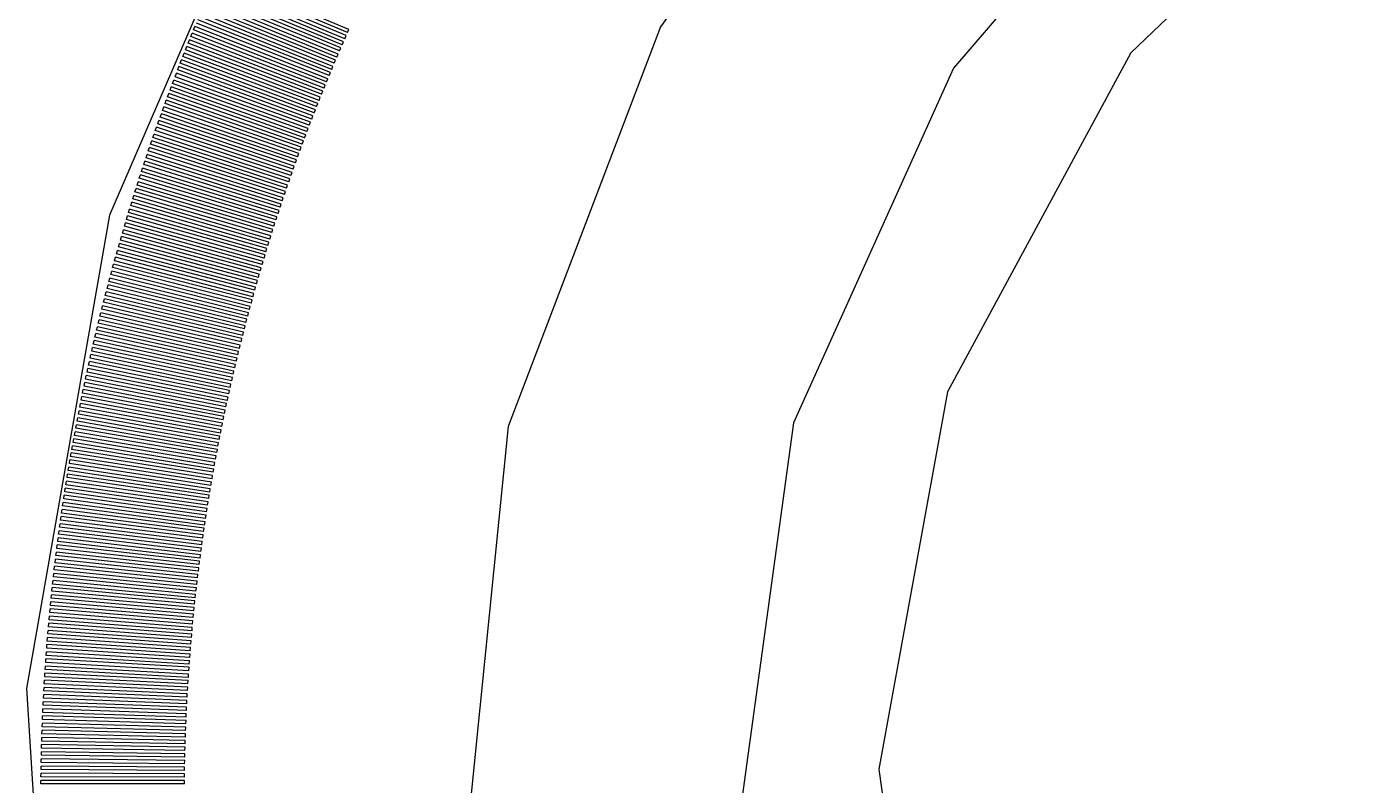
# Model space of a CAD drawing. Header units: millimetres. Extents: x -37.9 to 37.9, y -37.3 to 37.1.
# Drawn here: x -37.89 to -13.91, y -0.07 to 13.66 of the extents above; entities that cross this region are included whole.
import ezdxf

# ---------------------------------------------------------------- set-up
doc = ezdxf.new("R2010")
doc.units = ezdxf.units.MM

msp = doc.modelspace()

# ---------------------------------------------------------------- linework, layer by layer
at = {"color": 7, "linetype": 'Continuous'}
for p, q in [((-32.129, 13.44), (-34.51, 14.436)), ((-32.105, 13.496), (-34.484, 14.496)), ((-32.08, 13.551), (-34.458, 14.555)), ((-32.056, 13.606), (-34.431, 14.615)), ((-32.226, 13.218), (-34.614, 14.198)), ((-32.202, 13.274), (-34.588, 14.258)), ((-32.178, 13.329), (-34.562, 14.317)), ((-32.153, 13.385), (-34.536, 14.377)), ((-32.321, 12.996), (-34.716, 13.959)), ((-32.297, 13.051), (-34.691, 14.019)), ((-32.274, 13.107), (-34.665, 14.078)), ((-32.25, 13.163), (-34.64, 14.138)), ((-32.415, 12.772), (-34.817, 13.719)), ((-32.391, 12.828), (-34.792, 13.779)), ((-32.368, 12.884), (-34.767, 13.839)), ((-32.345, 12.94), (-34.742, 13.899)), ((-34.916, 13.478), (-34.891, 13.539)), ((-32.507, 12.548), (-34.916, 13.478)), ((-32.484, 12.604), (-34.891, 13.539)), ((-34.867, 13.599), (-34.842, 13.659)), ((-32.461, 12.66), (-34.867, 13.599)), ((-32.438, 12.716), (-34.842, 13.659)), ((-32.129, 13.44), (-32.105, 13.496)), ((-32.08, 13.551), (-32.056, 13.606)), ((-35.013, 13.237), (-34.989, 13.298)), ((-32.597, 12.324), (-35.013, 13.237)), ((-32.575, 12.38), (-34.989, 13.298)), ((-34.965, 13.358), (-34.94, 13.418)), ((-32.552, 12.436), (-34.965, 13.358)), ((-32.529, 12.492), (-34.94, 13.418)), ((-32.226, 13.218), (-32.202, 13.274)), ((-32.178, 13.329), (-32.153, 13.385)), ((-35.108, 12.995), (-35.085, 13.056)), ((-32.686, 12.099), (-35.108, 12.995)), ((-32.664, 12.155), (-35.085, 13.056)), ((-35.061, 13.116), (-35.037, 13.177)), ((-32.642, 12.211), (-35.061, 13.116)), ((-32.619, 12.268), (-35.037, 13.177)), ((-32.321, 12.996), (-32.297, 13.051)), ((-32.274, 13.107), (-32.25, 13.163)), ((-35.202, 12.753), (-35.179, 12.814)), ((-32.773, 11.873), (-35.202, 12.753)), ((-32.752, 11.93), (-35.179, 12.814)), ((-35.155, 12.874), (-35.132, 12.935)), ((-32.73, 11.986), (-35.155, 12.874)), ((-32.708, 12.042), (-35.132, 12.935)), ((-32.461, 12.66), (-32.438, 12.716)), ((-32.415, 12.772), (-32.391, 12.828)), ((-32.368, 12.884), (-32.345, 12.94)), ((-35.294, 12.51), (-35.271, 12.571)), ((-32.859, 11.647), (-35.294, 12.51)), ((-32.838, 11.703), (-35.271, 12.571)), ((-35.248, 12.632), (-35.225, 12.692)), ((-32.816, 11.76), (-35.248, 12.632)), ((-32.795, 11.817), (-35.225, 12.692)), ((-32.552, 12.436), (-32.529, 12.492)), ((-32.507, 12.548), (-32.484, 12.604)), ((-35.384, 12.266), (-35.362, 12.327)), ((-32.943, 11.42), (-35.384, 12.266)), ((-32.922, 11.477), (-35.362, 12.327)), ((-35.339, 12.388), (-35.317, 12.449)), ((-32.901, 11.533), (-35.339, 12.388)), ((-32.88, 11.59), (-35.317, 12.449)), ((-32.642, 12.211), (-32.619, 12.268)), ((-32.597, 12.324), (-32.575, 12.38)), ((-35.473, 12.022), (-35.451, 12.083)), ((-33.025, 11.192), (-35.473, 12.022)), ((-33.005, 11.249), (-35.451, 12.083)), ((-35.429, 12.144), (-35.407, 12.205)), ((-32.984, 11.306), (-35.429, 12.144)), ((-32.964, 11.363), (-35.407, 12.205)), ((-32.73, 11.986), (-32.708, 12.042)), ((-32.686, 12.099), (-32.664, 12.155)), ((-35.56, 11.777), (-35.538, 11.838)), ((-33.106, 10.965), (-35.56, 11.777)), ((-33.086, 11.022), (-35.538, 11.838)), ((-35.517, 11.9), (-35.495, 11.961)), ((-33.066, 11.079), (-35.517, 11.9)), ((-33.046, 11.136), (-35.495, 11.961)), ((-32.816, 11.76), (-32.795, 11.817)), ((-32.773, 11.873), (-32.752, 11.93)), ((-35.645, 11.532), (-35.624, 11.593)), ((-33.185, 10.736), (-35.645, 11.532)), ((-33.166, 10.793), (-35.624, 11.593)), ((-35.603, 11.654), (-35.581, 11.716)), ((-33.146, 10.85), (-35.603, 11.654)), ((-33.126, 10.907), (-35.581, 11.716)), ((-32.901, 11.533), (-32.88, 11.59)), ((-32.859, 11.647), (-32.838, 11.703)), ((-35.728, 11.286), (-35.708, 11.347)), ((-33.263, 10.507), (-35.728, 11.286)), ((-33.244, 10.564), (-35.708, 11.347)), ((-35.687, 11.409), (-35.666, 11.47)), ((-33.224, 10.622), (-35.687, 11.409)), ((-33.205, 10.679), (-35.666, 11.47)), ((-32.984, 11.306), (-32.964, 11.363)), ((-32.943, 11.42), (-32.922, 11.477)), ((-35.81, 11.039), (-35.79, 11.101)), ((-33.339, 10.277), (-35.81, 11.039)), ((-33.32, 10.335), (-35.79, 11.101)), ((-35.769, 11.162), (-35.749, 11.224)), ((-33.301, 10.392), (-35.769, 11.162)), ((-33.282, 10.45), (-35.749, 11.224)), ((-33.066, 11.079), (-33.046, 11.136)), ((-33.025, 11.192), (-33.005, 11.249)), ((-35.89, 10.792), (-35.87, 10.854)), ((-33.413, 10.047), (-35.89, 10.792)), ((-33.395, 10.105), (-35.87, 10.854)), ((-35.85, 10.916), (-35.83, 10.977)), ((-33.376, 10.163), (-35.85, 10.916)), ((-33.358, 10.22), (-35.83, 10.977)), ((-33.185, 10.736), (-33.166, 10.793)), ((-33.146, 10.85), (-33.126, 10.907)), ((-33.106, 10.965), (-33.086, 11.022)), ((-35.968, 10.544), (-35.948, 10.606)), ((-33.468, 9.875), (-35.948, 10.606)), ((-35.929, 10.668), (-35.909, 10.73)), ((-33.45, 9.932), (-35.929, 10.668)), ((-33.432, 9.99), (-35.909, 10.73)), ((-33.263, 10.507), (-33.244, 10.564)), ((-33.224, 10.622), (-33.205, 10.679)), ((-36.044, 10.296), (-36.025, 10.358)), ((-33.54, 9.644), (-36.025, 10.358)), ((-36.006, 10.42), (-35.987, 10.482)), ((-33.522, 9.701), (-36.006, 10.42)), ((-33.504, 9.759), (-35.987, 10.482)), ((-33.486, 9.817), (-35.968, 10.544)), ((-33.339, 10.277), (-33.32, 10.335)), ((-33.301, 10.392), (-33.282, 10.45)), ((-36.119, 10.048), (-36.1, 10.11)), ((-33.61, 9.412), (-36.1, 10.11)), ((-36.082, 10.172), (-36.063, 10.234)), ((-33.592, 9.47), (-36.082, 10.172)), ((-33.575, 9.528), (-36.063, 10.234)), ((-33.557, 9.586), (-36.044, 10.296)), ((-33.413, 10.047), (-33.395, 10.105)), ((-33.376, 10.163), (-33.358, 10.22)), ((-36.192, 9.799), (-36.174, 9.861)), ((-33.678, 9.181), (-36.174, 9.861)), ((-36.156, 9.923), (-36.137, 9.985)), ((-33.661, 9.239), (-36.156, 9.923)), ((-33.644, 9.297), (-36.137, 9.985)), ((-33.627, 9.354), (-36.119, 10.048)), ((-33.486, 9.817), (-33.468, 9.875)), ((-33.45, 9.932), (-33.432, 9.99)), ((-36.263, 9.549), (-36.245, 9.611)), ((-33.744, 8.948), (-36.245, 9.611)), ((-36.227, 9.674), (-36.21, 9.736)), ((-33.728, 9.006), (-36.227, 9.674)), ((-33.711, 9.064), (-36.21, 9.736)), ((-33.695, 9.123), (-36.192, 9.799)), ((-33.557, 9.586), (-33.54, 9.644)), ((-33.522, 9.701), (-33.504, 9.759)), ((-36.332, 9.299), (-36.315, 9.362)), ((-33.809, 8.716), (-36.315, 9.362)), ((-36.298, 9.424), (-36.28, 9.487)), ((-33.793, 8.774), (-36.298, 9.424)), ((-33.777, 8.832), (-36.28, 9.487)), ((-33.761, 8.89), (-36.263, 9.549)), ((-33.627, 9.354), (-33.61, 9.412)), ((-33.592, 9.47), (-33.575, 9.528)), ((-36.366, 9.174), (-36.349, 9.236)), ((-33.857, 8.541), (-36.366, 9.174)), ((-33.841, 8.599), (-36.349, 9.236)), ((-33.825, 8.657), (-36.332, 9.299)), ((-33.695, 9.123), (-33.678, 9.181)), ((-33.661, 9.239), (-33.644, 9.297)), ((-36.433, 8.923), (-36.416, 8.986)), ((-33.919, 8.307), (-36.433, 8.923)), ((-33.904, 8.366), (-36.416, 8.986)), ((-36.4, 9.048), (-36.383, 9.111)), ((-33.888, 8.424), (-36.4, 9.048)), ((-33.873, 8.482), (-36.383, 9.111)), ((-33.761, 8.89), (-33.744, 8.948)), ((-33.728, 9.006), (-33.711, 9.064)), ((-36.498, 8.672), (-36.482, 8.735)), ((-33.979, 8.074), (-36.498, 8.672)), ((-33.965, 8.132), (-36.482, 8.735)), ((-36.465, 8.797), (-36.449, 8.86)), ((-33.949, 8.19), (-36.465, 8.797)), ((-33.934, 8.249), (-36.449, 8.86)), ((-33.825, 8.657), (-33.809, 8.716)), ((-33.793, 8.774), (-33.777, 8.832)), ((-36.561, 8.42), (-36.545, 8.483)), ((-34.038, 7.839), (-36.561, 8.42)), ((-34.024, 7.898), (-36.545, 8.483)), ((-36.53, 8.546), (-36.514, 8.609)), ((-34.009, 7.956), (-36.53, 8.546)), ((-33.994, 8.015), (-36.514, 8.609)), ((-33.888, 8.424), (-33.873, 8.482)), ((-33.857, 8.541), (-33.841, 8.599)), ((-36.622, 8.168), (-36.607, 8.231)), ((-34.095, 7.605), (-36.622, 8.168)), ((-34.081, 7.663), (-36.607, 8.231)), ((-36.592, 8.294), (-36.576, 8.357)), ((-34.067, 7.722), (-36.592, 8.294)), ((-34.053, 7.781), (-36.576, 8.357)), ((-33.949, 8.19), (-33.934, 8.249)), ((-33.919, 8.307), (-33.904, 8.366)), ((-36.682, 7.916), (-36.667, 7.979)), ((-34.151, 7.37), (-36.682, 7.916)), ((-34.137, 7.428), (-36.667, 7.979)), ((-36.652, 8.042), (-36.637, 8.105)), ((-34.123, 7.487), (-36.652, 8.042)), ((-34.109, 7.546), (-36.637, 8.105)), ((-34.009, 7.956), (-33.994, 8.015)), ((-33.979, 8.074), (-33.965, 8.132)), ((-36.739, 7.663), (-36.725, 7.726)), ((-34.191, 7.193), (-36.725, 7.726)), ((-36.711, 7.79), (-36.696, 7.853)), ((-34.178, 7.252), (-36.711, 7.79)), ((-34.164, 7.311), (-36.696, 7.853)), ((-34.067, 7.722), (-34.053, 7.781)), ((-34.038, 7.839), (-34.024, 7.898)), ((-36.795, 7.41), (-36.782, 7.473)), ((-34.244, 6.958), (-36.782, 7.473)), ((-36.768, 7.537), (-36.754, 7.6)), ((-34.231, 7.017), (-36.768, 7.537)), ((-34.218, 7.075), (-36.754, 7.6)), ((-34.205, 7.134), (-36.739, 7.663)), ((-34.123, 7.487), (-34.109, 7.546)), ((-34.095, 7.605), (-34.081, 7.663)), ((-36.85, 7.156), (-36.836, 7.22)), ((-34.295, 6.722), (-36.836, 7.22)), ((-36.823, 7.283), (-36.809, 7.347)), ((-34.282, 6.781), (-36.823, 7.283)), ((-34.269, 6.84), (-36.809, 7.347)), ((-34.257, 6.899), (-36.795, 7.41)), ((-34.178, 7.252), (-34.164, 7.311)), ((-34.151, 7.37), (-34.137, 7.428)), ((-36.902, 6.903), (-36.889, 6.966)), ((-34.344, 6.485), (-36.889, 6.966)), ((-36.876, 7.03), (-36.863, 7.093)), ((-34.332, 6.544), (-36.876, 7.03)), ((-34.319, 6.604), (-36.863, 7.093)), ((-34.307, 6.663), (-36.85, 7.156)), ((-34.257, 6.899), (-34.244, 6.958)), ((-34.231, 7.017), (-34.218, 7.075)), ((-34.205, 7.134), (-34.191, 7.193)), ((-36.928, 6.775), (-36.915, 6.839)), ((-34.38, 6.308), (-36.928, 6.775)), ((-34.368, 6.367), (-36.915, 6.839)), ((-34.356, 6.426), (-36.902, 6.903)), ((-34.307, 6.663), (-34.295, 6.722)), ((-34.282, 6.781), (-34.269, 6.84)), ((-36.977, 6.521), (-36.965, 6.585)), ((-34.426, 6.071), (-36.977, 6.521)), ((-34.415, 6.13), (-36.965, 6.585)), ((-36.953, 6.648), (-36.94, 6.712)), ((-34.403, 6.19), (-36.953, 6.648)), ((-34.391, 6.249), (-36.94, 6.712)), ((-34.356, 6.426), (-34.344, 6.485)), ((-34.332, 6.544), (-34.319, 6.604)), ((-37.025, 6.266), (-37.013, 6.33)), ((-34.47, 5.834), (-37.025, 6.266)), ((-34.46, 5.893), (-37.013, 6.33)), ((-37.001, 6.394), (-36.989, 6.457)), ((-34.448, 5.953), (-37.001, 6.394)), ((-34.437, 6.012), (-36.989, 6.457)), ((-34.403, 6.19), (-34.391, 6.249)), ((-34.38, 6.308), (-34.368, 6.367)), ((-37.071, 6.011), (-37.06, 6.075)), ((-34.513, 5.597), (-37.071, 6.011)), ((-34.503, 5.656), (-37.06, 6.075)), ((-37.048, 6.139), (-37.037, 6.203)), ((-34.492, 5.715), (-37.048, 6.139)), ((-34.481, 5.775), (-37.037, 6.203)), ((-34.448, 5.953), (-34.437, 6.012)), ((-34.426, 6.071), (-34.415, 6.13)), ((-37.115, 5.756), (-37.105, 5.82)), ((-34.555, 5.359), (-37.115, 5.756)), ((-34.544, 5.418), (-37.105, 5.82)), ((-37.094, 5.884), (-37.082, 5.948)), ((-34.534, 5.478), (-37.094, 5.884)), ((-34.524, 5.537), (-37.082, 5.948)), ((-34.492, 5.715), (-34.481, 5.775)), ((-34.47, 5.834), (-34.46, 5.893)), ((-37.158, 5.501), (-37.147, 5.564)), ((-34.584, 5.181), (-37.147, 5.564)), ((-37.137, 5.628), (-37.126, 5.692)), ((-34.575, 5.24), (-37.137, 5.628)), ((-34.565, 5.3), (-37.126, 5.692)), ((-34.534, 5.478), (-34.524, 5.537)), ((-34.513, 5.597), (-34.503, 5.656)), ((-37.199, 5.245), (-37.189, 5.309)), ((-34.623, 4.942), (-37.189, 5.309)), ((-37.178, 5.373), (-37.168, 5.437)), ((-34.613, 5.002), (-37.178, 5.373)), ((-34.604, 5.062), (-37.168, 5.437)), ((-34.594, 5.121), (-37.158, 5.501)), ((-34.575, 5.24), (-34.565, 5.3)), ((-34.555, 5.359), (-34.544, 5.418)), ((-37.237, 4.989), (-37.228, 5.053)), ((-34.659, 4.704), (-37.228, 5.053)), ((-37.218, 5.117), (-37.208, 5.181)), ((-34.65, 4.764), (-37.218, 5.117)), ((-34.641, 4.823), (-37.208, 5.181)), ((-34.632, 4.883), (-37.199, 5.245)), ((-34.613, 5.002), (-34.604, 5.062)), ((-34.594, 5.121), (-34.584, 5.181)), ((-37.274, 4.732), (-37.265, 4.796)), ((-34.694, 4.465), (-37.265, 4.796)), ((-37.256, 4.861), (-37.247, 4.925)), ((-34.686, 4.525), (-37.256, 4.861)), ((-34.677, 4.585), (-37.247, 4.925)), ((-34.668, 4.644), (-37.237, 4.989)), ((-34.65, 4.764), (-34.641, 4.823)), ((-34.632, 4.883), (-34.623, 4.942)), ((-37.292, 4.604), (-37.283, 4.668)), ((-34.719, 4.286), (-37.292, 4.604)), ((-34.711, 4.346), (-37.283, 4.668)), ((-34.703, 4.406), (-37.274, 4.732)), ((-34.686, 4.525), (-34.677, 4.585)), ((-34.668, 4.644), (-34.659, 4.704)), ((-37.327, 4.347), (-37.318, 4.412)), ((-34.751, 4.047), (-37.327, 4.347)), ((-34.743, 4.107), (-37.318, 4.412)), ((-37.31, 4.476), (-37.301, 4.54)), ((-34.735, 4.167), (-37.31, 4.476)), ((-34.727, 4.227), (-37.301, 4.54)), ((-34.719, 4.286), (-34.711, 4.346)), ((-34.703, 4.406), (-34.694, 4.465)), ((-37.359, 4.091), (-37.351, 4.155)), ((-34.781, 3.808), (-37.359, 4.091)), ((-34.774, 3.868), (-37.351, 4.155)), ((-37.343, 4.219), (-37.335, 4.283)), ((-34.766, 3.928), (-37.343, 4.219)), ((-34.759, 3.988), (-37.335, 4.283)), ((-34.751, 4.047), (-34.743, 4.107)), ((-34.735, 4.167), (-34.727, 4.227)), ((-37.39, 3.833), (-37.382, 3.898)), ((-34.803, 3.629), (-37.382, 3.898)), ((-37.375, 3.962), (-37.367, 4.026)), ((-34.796, 3.689), (-37.375, 3.962)), ((-34.789, 3.748), (-37.367, 4.026)), ((-34.781, 3.808), (-34.774, 3.868)), ((-34.766, 3.928), (-34.759, 3.988)), ((-37.419, 3.576), (-37.411, 3.64)), ((-34.83, 3.389), (-37.411, 3.64)), ((-37.404, 3.705), (-37.397, 3.769)), ((-34.824, 3.449), (-37.404, 3.705)), ((-34.817, 3.509), (-37.397, 3.769)), ((-34.81, 3.569), (-37.39, 3.833)), ((-34.81, 3.569), (-34.803, 3.629)), ((-34.796, 3.689), (-34.789, 3.748)), ((-37.446, 3.319), (-37.439, 3.383)), ((-34.856, 3.15), (-37.439, 3.383)), ((-37.432, 3.447), (-37.425, 3.512)), ((-34.85, 3.21), (-37.432, 3.447)), ((-34.843, 3.27), (-37.425, 3.512)), ((-34.837, 3.329), (-37.419, 3.576)), ((-34.837, 3.329), (-34.83, 3.389)), ((-34.824, 3.449), (-34.817, 3.509)), ((-37.471, 3.061), (-37.465, 3.126)), ((-34.88, 2.91), (-37.465, 3.126)), ((-37.458, 3.19), (-37.452, 3.254)), ((-34.874, 2.97), (-37.458, 3.19)), ((-34.868, 3.03), (-37.452, 3.254)), ((-34.862, 3.09), (-37.446, 3.319)), ((-34.862, 3.09), (-34.856, 3.15)), ((-34.85, 3.21), (-34.843, 3.27)), ((-37.483, 2.932), (-37.477, 2.997)), ((-34.896, 2.73), (-37.483, 2.932)), ((-34.891, 2.79), (-37.477, 2.997)), ((-34.885, 2.85), (-37.471, 3.061)), ((-34.885, 2.85), (-34.88, 2.91)), ((-34.874, 2.97), (-34.868, 3.03)), ((-37.505, 2.674), (-37.5, 2.739)), ((-34.917, 2.49), (-37.505, 2.674)), ((-34.912, 2.55), (-37.5, 2.739)), ((-37.494, 2.803), (-37.488, 2.868)), ((-34.907, 2.61), (-37.494, 2.803)), ((-34.902, 2.67), (-37.488, 2.868)), ((-34.907, 2.61), (-34.902, 2.67)), ((-34.896, 2.73), (-34.891, 2.79)), ((-37.526, 2.416), (-37.521, 2.481)), ((-34.937, 2.25), (-37.526, 2.416)), ((-34.932, 2.31), (-37.521, 2.481)), ((-37.516, 2.545), (-37.51, 2.61)), ((-34.927, 2.37), (-37.516, 2.545)), ((-34.922, 2.43), (-37.51, 2.61)), ((-34.927, 2.37), (-34.922, 2.43)), ((-34.917, 2.49), (-34.912, 2.55)), ((-37.544, 2.158), (-37.54, 2.223)), ((-34.954, 2.009), (-37.544, 2.158)), ((-34.95, 2.07), (-37.54, 2.223)), ((-37.535, 2.287), (-37.531, 2.352)), ((-34.945, 2.13), (-37.535, 2.287)), ((-34.941, 2.19), (-37.531, 2.352)), ((-34.945, 2.13), (-34.941, 2.19)), ((-34.937, 2.25), (-34.932, 2.31)), ((-37.561, 1.9), (-37.557, 1.965)), ((-34.966, 1.829), (-37.557, 1.965)), ((-37.553, 2.029), (-37.549, 2.094)), ((-34.962, 1.889), (-37.553, 2.029)), ((-34.958, 1.949), (-37.549, 2.094)), ((-34.962, 1.889), (-34.958, 1.949)), ((-34.954, 2.009), (-34.95, 2.07)), ((-37.577, 1.642), (-37.573, 1.707)), ((-34.981, 1.589), (-37.573, 1.707)), ((-37.569, 1.771), (-37.565, 1.836)), ((-34.977, 1.649), (-37.569, 1.771)), ((-34.974, 1.709), (-37.565, 1.836)), ((-34.97, 1.769), (-37.561, 1.9)), ((-34.977, 1.649), (-34.974, 1.709)), ((-34.97, 1.769), (-34.966, 1.829)), ((-37.59, 1.384), (-37.587, 1.448)), ((-34.993, 1.348), (-37.587, 1.448)), ((-37.583, 1.513), (-37.58, 1.577)), ((-34.99, 1.408), (-37.583, 1.513)), ((-34.987, 1.469), (-37.58, 1.577)), ((-34.984, 1.529), (-37.577, 1.642)), ((-34.99, 1.408), (-34.987, 1.469)), ((-34.984, 1.529), (-34.981, 1.589)), ((-37.596, 1.254), (-37.593, 1.319)), ((-35.002, 1.168), (-37.596, 1.254)), ((-34.999, 1.228), (-37.593, 1.319)), ((-34.996, 1.288), (-37.59, 1.384)), ((-35.002, 1.168), (-34.999, 1.228)), ((-34.996, 1.288), (-34.993, 1.348)), ((-37.606, 0.996), (-37.604, 1.061)), ((-35.012, 0.927), (-37.606, 0.996)), ((-35.009, 0.987), (-37.604, 1.061)), ((-37.601, 1.125), (-37.599, 1.19)), ((-35.007, 1.048), (-37.601, 1.125)), ((-35.004, 1.108), (-37.599, 1.19)), ((-35.012, 0.927), (-35.009, 0.987)), ((-35.007, 1.048), (-35.004, 1.108)), ((-37.615, 0.737), (-37.613, 0.802)), ((-35.02, 0.687), (-37.615, 0.737)), ((-35.018, 0.747), (-37.613, 0.802)), ((-37.611, 0.867), (-37.609, 0.931)), ((-35.016, 0.807), (-37.611, 0.867)), ((-35.014, 0.867), (-37.609, 0.931)), ((-35.02, 0.687), (-35.018, 0.747)), ((-35.016, 0.807), (-35.014, 0.867)), ((-37.622, 0.479), (-37.62, 0.544)), ((-35.025, 0.506), (-37.62, 0.544)), ((-37.619, 0.608), (-37.617, 0.673)), ((-35.023, 0.566), (-37.619, 0.608)), ((-35.022, 0.626), (-37.617, 0.673)), ((-35.026, 0.446), (-35.025, 0.506)), ((-35.023, 0.566), (-35.022, 0.626)), ((-37.627, 0.22), (-37.626, 0.285)), ((-35.03, 0.265), (-37.626, 0.285)), ((-37.625, 0.35), (-37.623, 0.414)), ((-35.029, 0.326), (-37.625, 0.35)), ((-35.028, 0.386), (-37.623, 0.414)), ((-35.026, 0.446), (-37.622, 0.479)), ((-35.031, 0.205), (-35.03, 0.265)), ((-35.029, 0.326), (-35.028, 0.386)), ((-37.63, -0.038), (-37.63, 0.026)), ((-35.033, 0.025), (-37.63, 0.026)), ((-37.629, 0.091), (-37.628, 0.156)), ((-35.033, 0.085), (-37.629, 0.091)), ((-35.032, 0.145), (-37.628, 0.156)), ((-35.031, 0.205), (-37.627, 0.22)), ((-35.034, -0.036), (-35.033, 0.025)), ((-35.033, 0.085), (-35.032, 0.145)), ((-35.034, -0.036), (-37.63, -0.038))]:
    msp.add_line(p, q, dxfattribs=at)
at = {"color": 7, "linetype": 'Continuous', "flags": 128}
for points in [[(4.286, 37.149), (-4.525, 37.037), (-13.092, 34.928), (-20.954, 30.936), (-27.685, 25.276), (-32.924, 18.254), (-36.389, 10.247), (-37.891, 1.688), (-37.351, -6.962), (-34.797, -15.236), (-30.367, -22.69), (-24.3, -28.92), (-16.923, -33.591), (-8.634, -36.451), (0.121, -37.346)], [(6.816, 28.777), (-0.967, 29.46), (-8.684, 28.135), (-15.809, 24.893), (-21.857, 19.955), (-26.415, 13.657), (-29.174, 6.428), (-29.944, -1.239), (-28.673, -8.822), (-25.449, -15.803), (-20.49, -21.708), (-14.135, -26.133), (-6.816, -28.777), (0.967, -29.46)], [(23.894, 7.352), (20.888, 13.659), (16.189, 18.861), (10.179, 22.534), (3.344, 24.381), (-3.762, 24.254), (-10.563, 22.161), (-16.508, 18.273), (-21.116, 12.905), (-24.013, 6.491), (-24.965, -0.448), (-23.894, -7.352), (-20.888, -13.659), (-16.189, -18.861), (-10.179, -22.534), (-3.344, -24.381), (3.762, -24.254), (10.563, -22.161), (16.508, -18.273), (21.116, -12.905), (24.013, -6.491), (24.965, 0.448), (23.894, 7.352)], [(21.505, 6.616), (18.44, 12.813), (13.57, 17.756), (7.371, 20.961), (0.451, 22.113), (-6.513, 21.101), (-12.839, 18.024), (-17.909, 13.182), (-21.226, 7.05), (-22.465, 0.228), (-21.505, -6.616), (-18.44, -12.813), (-13.57, -17.756), (-7.371, -20.961), (-0.451, -22.113), (6.513, -21.101), (12.839, -18.024), (17.909, -13.182), (21.226, -7.05), (22.465, -0.228), (21.505, 6.616)]]:
    msp.add_lwpolyline(points, dxfattribs=at)

doc.saveas('drawing.dxf')
